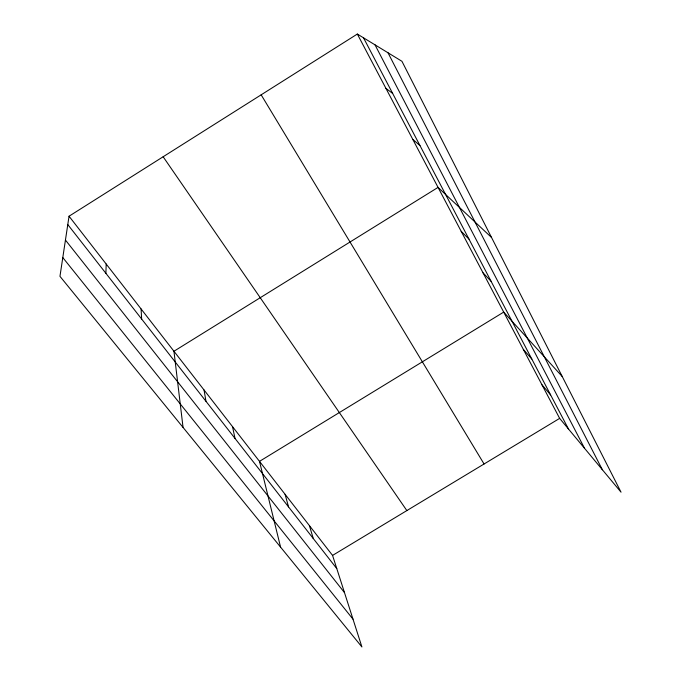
<?xml version="1.0" encoding="UTF-8"?>
<svg xmlns="http://www.w3.org/2000/svg" width="681" height="681" viewBox="0 0 681 681"><rect width="100%" height="100%" fill="white"/><g stroke="black" fill="none" stroke-linecap="round" stroke-linejoin="round"><path stroke-width="1.02" d="M105.887 273.311L106.193 264.032M69.045 216.218L59.962 276.333L361.909 646.95L332.558 555.415L69.045 216.218L357.338 34.05L401.952 61.299L621.038 492.176L559.646 418.381L357.338 34.05M332.558 555.415L559.646 418.381M385.948 88.402L392.648 93.425M412.797 139.418L419.947 145.513M491.52 237.465L438.053 187.394L173.953 351.251L183.053 427.421M461.165 231.302L468.996 239.142M483.016 272.809L491.12 281.355M562.234 376.533L503.702 312.102L259.495 461.369L280.572 547.115M523.314 349.37L531.835 359.074M541.94 384.748L550.623 394.929M62.797 257.58L352.996 619.165M65.444 240.061L344.475 592.589M67.785 224.577L336.78 568.584M163.142 156.758L406.855 510.58M261.155 94.821L484.063 463.991M363.526 37.83L568.465 428.987M375.001 44.835L584.553 448.328M388 52.777L602.379 469.754M309.412 525.63L313.277 538.526M285.092 494.321L288.548 506.911M232.519 426.638L235.013 438.436M204.045 389.992L205.968 401.296M141.095 308.961L141.631 319.023"/></g></svg>
